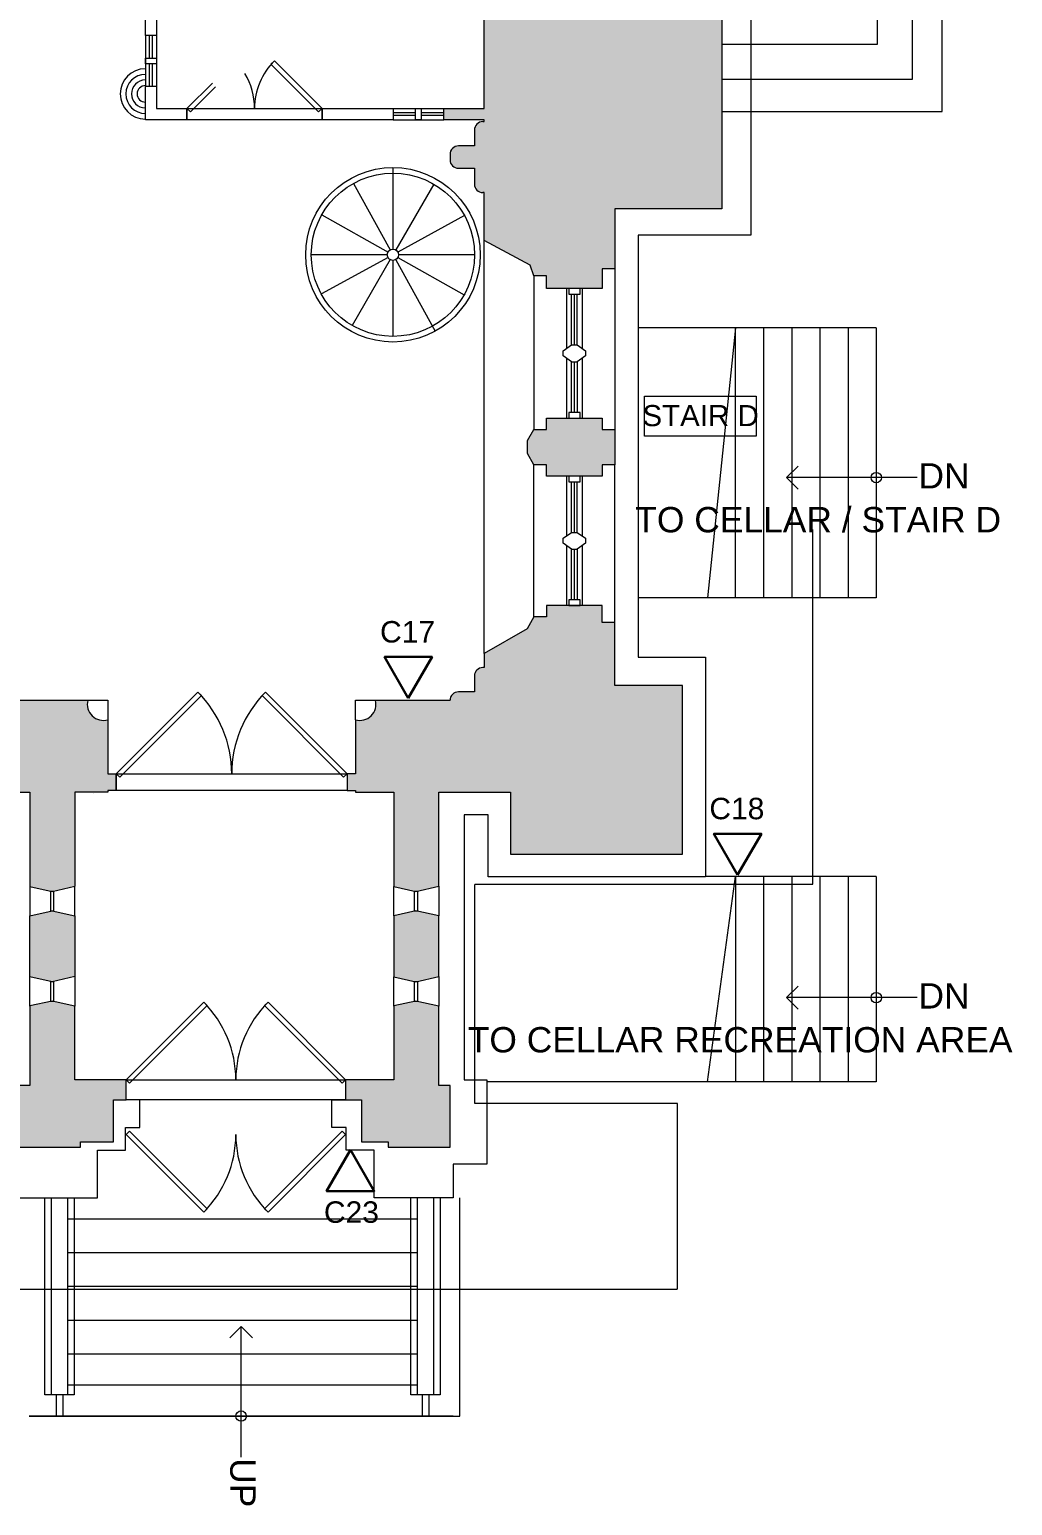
# Model space of a CAD drawing. Header units: inches. Extents: x 891 to 14187, y -1169 to 3232.
# Drawn here: x 6831 to 7180, y 1426 to 1951 of the extents above; entities that cross this region are included whole.
import ezdxf

# ---------------------------------------------------------------- set-up
doc = ezdxf.new("R2010")
doc.units = ezdxf.units.IN
doc.header["$MEASUREMENT"] = 0
for name, pattern in [('Hidden', [0.28125, 0.1875, -0.09375]), ('IMPORT-IMPORT-CENTER2', [1.125, 0.75, -0.125, 0.125, -0.125]), ('IMPORT-IMPORT-HIDDEN2', [0.1875, 0.125, -0.0625])]:
    doc.linetypes.add(name, pattern=pattern)
doc.layers.add('_DROPS_IDFS', color=7, linetype='Continuous')
for name, color, linetype, lineweight in [('_OPTEC_LAYER', 1, 'Continuous', 30), ('A-DETL', 90, 'Continuous', 9), ('A-DOOR-EXG', 7, 'Continuous', 9), ('A-DOOR-HEAD', 7, 'IMPORT-IMPORT-HIDDEN2', 9), ('A-Grid', 7, 'IMPORT-IMPORT-CENTER2', 9), ('A-Hatch', 7, 'Continuous', 9), ('A-STAIR-EX_G', 7, 'Continuous', 9), ('A-STAIR-TAG', 7, 'Continuous', 9), ('EX-EXT-CORE', 7, 'Continuous', 9), ('EX-Windows', 7, 'Continuous', 9), ('MUC-LOW_WALL', 7, 'Continuous', 9), ('MUC-Text', 7, 'Continuous', 9), ('SPEAKER', 10, 'Continuous', 20)]:
    doc.layers.add(name, color=color, linetype=linetype, lineweight=lineweight)
doc.styles.add('Arial', font='arial.ttf', dxfattribs={"height": 7.623})
doc.styles.add('Arial_1', font='arial.ttf', dxfattribs={"height": 7.5})
doc.styles.add('Arial_2', font='arial.ttf', dxfattribs={"height": 4.5})

msp = doc.modelspace()

# ---------------------------------------------------------------- hatches: boundary and pattern name
at = {"layer": 'A-Hatch'}
h = msp.add_hatch(color=9, dxfattribs=at)
h.paths.add_polyline_path([(7015, 1858.63), (7034.71, 1858.63), (7034.71, 1865.63), (7039.21, 1865.63), (7039.21, 1887.04), (7077.21, 1887.04), (7077.21, 1968.04), (7037.21, 1968.04), (7037.21, 1971.38), (7027.88, 1971.38), (7027.88, 1970.4), (6992.79, 1964.21), (6992.79, 1922.66), (6978.44, 1922.66), (6978.44, 1918.66), (6992.79, 1918.66), (6992.79, 1917.95), (6992.05, 1917.98), (6991.33, 1917.82), (6990.66, 1917.49), (6990.1, 1917.01), (6989.67, 1916.41), (6989.41, 1915.72), (6989.32, 1914.99), (6989.32, 1909.35), (6983.67, 1909.35), (6982.97, 1909.26), (6982.3, 1909.01), (6981.71, 1908.61), (6981.23, 1908.09), (6980.89, 1907.46), (6980.71, 1906.77), (6980.69, 1906.06), (6980.84, 1905.37), (6980.69, 1904.67), (6980.71, 1903.96), (6980.89, 1903.27), (6981.23, 1902.65), (6981.71, 1902.12), (6982.3, 1901.72), (6982.97, 1901.47), (6983.67, 1901.39), (6989.32, 1901.39), (6989.32, 1895.75), (6989.41, 1895.01), (6989.67, 1894.32), (6990.1, 1893.72), (6990.66, 1893.24), (6991.33, 1892.91), (6992.05, 1892.76), (6992.79, 1892.78), (6992.79, 1875.74), (7009.13, 1866.95), (7010.5, 1863.19), (7015, 1863.19)])
h.paths.add_polyline_path([(7037.21, 2008), (7037.21, 2011.04), (7051.21, 2011.04), (7051.21, 2008.04), (7071.21, 2008.04), (7071.21, 2033.04), (7052.21, 2033.04), (7052.21, 2043.04), (7034.21, 2043.04), (7034.21, 2052.04), (7016.21, 2052.04), (7016.21, 2062.04), (7002.79, 2062.04), (7002.79, 2076.85), (6992.79, 2076.85), (6992.79, 2015.17), (7027.88, 2008.98), (7027.88, 2008)])
msp.add_hatch(color=9, dxfattribs=at).paths.add_polyline_path([(7034.71, 1792.04), (7034.71, 1796.04), (7039.21, 1796.04), (7039.21, 1808.63), (7034.71, 1808.63), (7034.71, 1812.63), (7015, 1812.63), (7015, 1808.63), (7010.5, 1808.63), (7008.21, 1804.67), (7008.21, 1800.01), (7010.5, 1796.04), (7015, 1796.04), (7015, 1792.04)])
h = msp.add_hatch(color=9, dxfattribs=at)
h.paths.add_polyline_path([(6827.46, 1553.51), (6849.46, 1553.51), (6849.46, 1555.51), (6861.21, 1555.51), (6861.21, 1570.35), (6865.61, 1570.35), (6865.61, 1577.51), (6847.46, 1577.51), (6847.46, 1603.68), (6839.35, 1605.49), (6831.46, 1603.73), (6831.46, 1575.51), (6827.46, 1575.51)])
h.paths.add_polyline_path([(6980.71, 1553.51), (6980.71, 1575.51), (6976.71, 1575.51), (6976.71, 1603.68), (6968.59, 1605.49), (6960.71, 1603.73), (6960.71, 1577.51), (6943.61, 1577.51), (6943.61, 1570.35), (6949.21, 1570.35), (6949.21, 1555.51), (6958.71, 1555.51), (6958.71, 1553.51)])
h.paths.add_polyline_path([(6839.35, 1612.37), (6847.46, 1614.18), (6847.46, 1635.77), (6839.35, 1637.58), (6831.46, 1635.82), (6831.46, 1614.13)])
h.paths.add_polyline_path([(6968.59, 1612.37), (6976.71, 1614.18), (6976.71, 1635.77), (6968.59, 1637.58), (6960.71, 1635.82), (6960.71, 1614.13)])
h.paths.add_polyline_path([(6968.59, 1644.46), (6976.71, 1646.27), (6976.71, 1679.67), (7002.21, 1679.67), (7002.21, 1657.67), (7063.21, 1657.67), (7063.21, 1717.67), (7039.21, 1717.67), (7039.21, 1740.04), (7034.71, 1740.04), (7034.71, 1746.04), (7015, 1746.04), (7015, 1742.04), (7010.5, 1742.04), (7008.05, 1737.74), (6992.79, 1728.93), (6992.79, 1723.95), (6992.05, 1723.98), (6991.33, 1723.82), (6990.66, 1723.49), (6990.1, 1723.01), (6989.67, 1722.41), (6989.41, 1721.72), (6989.32, 1720.99), (6989.32, 1715.35), (6983.67, 1715.35), (6982.9, 1715.24), (6982.17, 1714.94), (6981.55, 1714.47), (6981.08, 1713.85), (6980.78, 1713.12), (6980.67, 1712.35), (6954.19, 1712.35), (6954.37, 1711.03), (6954.24, 1709.71), (6953.81, 1708.45), (6953.1, 1707.33), (6952.15, 1706.41), (6951.01, 1705.73), (6949.74, 1705.33), (6948.42, 1705.24), (6947.11, 1705.46), (6947.11, 1686.25), (6944.11, 1686.25), (6944.11, 1680.25), (6947.11, 1680.25), (6947.11, 1679.67), (6960.71, 1679.67), (6960.71, 1646.22)])
h.paths.add_polyline_path([(6839.35, 1644.46), (6847.46, 1646.27), (6847.46, 1679.67), (6859.13, 1679.67), (6859.13, 1680.25), (6862.13, 1680.25), (6862.13, 1686.25), (6859.13, 1686.25), (6859.13, 1705.46), (6857.82, 1705.24), (6856.49, 1705.33), (6855.22, 1705.72), (6854.07, 1706.4), (6853.12, 1707.32), (6852.4, 1708.45), (6851.97, 1709.7), (6851.84, 1711.03), (6852.03, 1712.35), (6805.92, 1712.35), (6805.81, 1713.12), (6805.51, 1713.85), (6805.04, 1714.47), (6804.42, 1714.94), (6803.69, 1715.24), (6802.92, 1715.35), (6797.28, 1715.35), (6797.25, 1721.19), (6797.17, 1721.76), (6796.77, 1722.62), (6796.4, 1723.11), (6795.77, 1723.59), (6795.05, 1723.89), (6794.28, 1723.99), (6792.32, 1723.99), (6791.51, 1723.87), (6790.73, 1723.52), (6790.2, 1723.11), (6789.72, 1722.49), (6789.42, 1721.76), (6789.32, 1720.91), (6789.32, 1715.35), (6783.67, 1715.35), (6782.86, 1715.23), (6782.17, 1714.94), (6781.55, 1714.47), (6781.08, 1713.85), (6780.78, 1713.12), (6780.67, 1712.35), (6733.3, 1712.35), (6733.3, 1707.67), (6729.8, 1707.67), (6729.8, 1700.66), (6728.3, 1700.66), (6728.3, 1692.66), (6729.8, 1692.66), (6729.8, 1685.64), (6733.3, 1685.64), (6733.3, 1679.67), (6779.21, 1679.67), (6779.21, 1657.67), (6813.21, 1657.67), (6813.21, 1679.67), (6831.46, 1679.67), (6831.46, 1646.22)])

# ---------------------------------------------------------------- linework, layer by layer
at = {"layer": '_DROPS_IDFS', "color": 1, "lineweight": 30}
for points in [[(6965.86, 1713.14), (6974.3, 1727.76), (6957.42, 1727.76)], [(7082.82, 1650.34), (7091.26, 1664.96), (7074.38, 1664.96)], [(6945.3, 1552.59), (6936.86, 1537.97), (6953.75, 1537.97)]]:
    msp.add_lwpolyline(points, close=True, dxfattribs=at)
at = {"layer": 'A-DETL', "linetype": 'Hidden'}
for p, q in [((7109.49, 1647.06), (7109.49, 1773.06)), ((6989.49, 1569.06), (6989.49, 1647.06)), ((6989.49, 1647.06), (7109.49, 1647.06)), ((7061.49, 1569.06), (6989.49, 1569.06)), ((7061.49, 1503.06), (7061.49, 1569.06)), ((6785.49, 1503.06), (7061.49, 1503.06))]:
    msp.add_line(p, q, dxfattribs=at)
at = {"layer": 'A-DOOR-EXG', "color": 8}
for p, q in [((6917.05, 1938.4), (6918.28, 1939.63)), ((6934.02, 1921.42), (6917.05, 1938.4)), ((6918.28, 1939.63), (6935.25, 1922.66)), ((6896.26, 1931.66), (6887.25, 1922.66)), ((6888.49, 1921.42), (6897.37, 1930.31)), ((6887.25, 1922.66), (6888.49, 1921.42)), ((6935.25, 1922.66), (6934.02, 1921.42)), ((6891.12, 1715.24), (6862.13, 1686.25)), ((6892.36, 1714.01), (6891.12, 1715.24)), ((6913.9, 1714.01), (6915.14, 1715.24)), ((6915.14, 1715.24), (6944.13, 1686.25)), ((6863.36, 1685.01), (6892.36, 1714.01)), ((6942.89, 1685.01), (6913.9, 1714.01)), ((6862.13, 1686.25), (6863.36, 1685.01)), ((6944.13, 1686.25), (6942.89, 1685.01)), ((6893.18, 1605.09), (6865.61, 1577.51)), ((6894.42, 1603.85), (6893.18, 1605.09)), ((6914.79, 1603.85), (6916.03, 1605.09)), ((6916.03, 1605.09), (6943.61, 1577.51)), ((6866.85, 1576.28), (6894.42, 1603.85)), ((6942.37, 1576.28), (6914.79, 1603.85)), ((6865.61, 1577.51), (6866.85, 1576.28)), ((6943.61, 1577.51), (6942.37, 1576.28)), ((6865.61, 1558.04), (6866.85, 1559.27)), ((6893.18, 1530.46), (6865.61, 1558.04)), ((6866.85, 1559.27), (6894.42, 1531.7)), ((6942.37, 1559.27), (6914.79, 1531.7)), ((6916.03, 1530.46), (6943.61, 1558.04)), ((6943.61, 1558.04), (6942.37, 1559.27)), ((6894.42, 1531.7), (6893.18, 1530.46)), ((6914.79, 1531.7), (6916.03, 1530.46))]:
    msp.add_line(p, q, dxfattribs=at)
for centre, radius, start, end in [((6935.25, 1922.66), 24, 135, 180), ((6887.25, 1922.66), 24, 0, 31.1578), ((6862.13, 1686.25), 41, 0, 45), ((6944.13, 1686.25), 41, 135, 180), ((6865.61, 1577.51), 39, 0, 45), ((6943.61, 1577.51), 39, 135, 180), ((6865.61, 1558.04), 39, 315, 0), ((6943.61, 1558.04), 39, 180, 225)]:
    msp.add_arc(centre, radius, start, end, dxfattribs=at)
at = {"layer": 'A-DOOR-HEAD', "color": 8, "linetype": 'Continuous'}
for p, q in [((6887.25, 1922.66), (6935.25, 1922.66)), ((6887.25, 1918.66), (6887.25, 1922.66)), ((6935.25, 1922.66), (6935.25, 1918.66)), ((6935.25, 1918.66), (6887.25, 1918.66)), ((6862.13, 1686.25), (6944.11, 1686.25)), ((6862.13, 1680.25), (6862.13, 1686.25)), ((6944.11, 1686.25), (6944.11, 1680.25)), ((6944.11, 1680.25), (6862.13, 1680.25)), ((6865.61, 1577.51), (6943.61, 1577.51)), ((6865.61, 1570.35), (6865.61, 1577.51)), ((6943.61, 1577.51), (6943.61, 1570.35)), ((6943.61, 1570.35), (6865.61, 1570.35))]:
    msp.add_line(p, q, dxfattribs=at)
at = {"layer": 'A-Grid', "color": 8, "linetype": 'Continuous'}
for p, q in [((7132.07, 1844.73), (7047.46, 1844.73)), ((7132.07, 1748.73), (7047.46, 1748.73)), ((7132.07, 1649.73), (7071.46, 1649.73)), ((7132.07, 1576.73), (6993.75, 1576.73)), ((6984.18, 1458.01), (6984.18, 1535.51))]:
    msp.add_line(p, q, dxfattribs=at)
at = {"layer": 'A-STAIR-EX_G', "color": 8}
for p, q in [((7155.46, 1921.54), (7155.46, 2338.82)), ((7144.96, 1933.04), (7144.96, 2327.32)), ((7132.46, 1945.54), (7132.46, 2314.82)), ((7077.21, 1945.54), (7132.46, 1945.54)), ((7077.21, 1933.04), (7144.96, 1933.04)), ((7077.21, 1921.54), (7155.46, 1921.54)), ((6960.41, 1901.67), (6960.41, 1872.67)), ((6946.37, 1896.04), (6959.45, 1872.42)), ((6974.87, 1895.82), (6961.41, 1872.41)), ((6935.13, 1884.87), (6958.67, 1871.65)), ((6985.85, 1884.6), (6962.17, 1871.63)), ((6958.41, 1870.67), (6931.41, 1870.67)), ((6958.66, 1869.71), (6934.98, 1856.75)), ((6959.42, 1868.94), (6945.96, 1845.53)), ((6960.41, 1868.67), (6960.41, 1841.67)), ((6961.38, 1868.92), (6975.43, 1843.55)), ((6962.16, 1869.7), (6985.7, 1856.48)), ((6989.41, 1870.67), (6962.41, 1870.67)), ((7082.07, 1844.73), (7072.07, 1748.73)), ((7082.07, 1748.73), (7082.07, 1844.73)), ((7092.07, 1844.73), (7092.07, 1748.73)), ((7102.07, 1844.73), (7102.07, 1748.73)), ((7112.07, 1844.73), (7112.07, 1748.73)), ((7122.07, 1844.73), (7122.07, 1748.73)), ((7132.07, 1844.73), (7132.07, 1748.73)), ((7072.07, 1576.73), (7082.07, 1649.73)), ((7082.07, 1649.73), (7082.07, 1576.73)), ((7092.07, 1649.73), (7092.07, 1576.73)), ((7102.07, 1649.73), (7102.07, 1576.73)), ((7112.07, 1649.73), (7112.07, 1576.73)), ((7122.07, 1649.73), (7122.07, 1576.73)), ((7132.07, 1649.73), (7132.07, 1576.73)), ((6836.79, 1465.61), (6836.79, 1535.51)), ((6839.18, 1465.61), (6839.18, 1535.51)), ((6844.79, 1535.51), (6844.79, 1465.61)), ((6847.18, 1535.51), (6847.18, 1465.61)), ((6966.79, 1465.61), (6966.79, 1535.51)), ((6969.18, 1465.61), (6969.18, 1535.51)), ((6974.79, 1535.51), (6974.79, 1465.61)), ((6977.18, 1535.51), (6977.18, 1465.61)), ((6966.79, 1528.01), (6844.79, 1528.01)), ((6969.18, 1528.01), (6847.18, 1528.01)), ((6966.79, 1516.01), (6844.79, 1516.01)), ((6969.18, 1516.01), (6847.18, 1516.01)), ((6966.79, 1504.01), (6844.79, 1504.01)), ((6969.18, 1504.01), (6847.18, 1504.01)), ((6966.79, 1492.01), (6844.79, 1492.01)), ((6969.18, 1492.01), (6847.18, 1492.01)), ((6966.79, 1480.01), (6844.79, 1480.01)), ((6969.18, 1480.01), (6847.18, 1480.01)), ((6966.79, 1469.01), (6844.79, 1469.01)), ((6969.18, 1469.01), (6847.18, 1469.01)), ((6844.79, 1465.61), (6836.79, 1465.61)), ((6847.18, 1465.61), (6839.18, 1465.61)), ((6840.79, 1465.61), (6840.79, 1458.01)), ((6843.18, 1465.61), (6843.18, 1458.01)), ((6974.79, 1465.61), (6966.79, 1465.61)), ((6977.18, 1465.61), (6969.18, 1465.61)), ((6970.79, 1465.61), (6970.79, 1458.01)), ((6973.18, 1465.61), (6973.18, 1458.01)), ((6981.79, 1458.01), (6831.2, 1458.01)), ((6831.2, 1458.01), (6984.18, 1458.01))]:
    msp.add_line(p, q, dxfattribs=at)
for radius in [31, 29, 2]:
    msp.add_circle((6960.41, 1870.67), radius, dxfattribs=at)
at = {"layer": 'A-STAIR-TAG', "color": 8, "flags": 128}
msp.add_lwpolyline([(7049.79, 1820.41), (7089.47, 1820.41), (7089.47, 1806.19), (7049.79, 1806.19)], close=True, dxfattribs=at)
at = {"layer": 'EX-EXT-CORE', "color": 8}
for p, q in [((6805.92, 1712.35), (6852.03, 1712.35)), ((6954.19, 1712.35), (6980.67, 1712.35)), ((6853.88, 1679.34), (6853.88, 1679.34)), ((6847.46, 1635.77), (6847.46, 1614.18))]:
    msp.add_line(p, q, dxfattribs=at)
at = {"layer": 'EX-EXT-CORE', "color": 8, "flags": 128}
for points in [[(6876.47, 1973.57), (6876.47, 1948.54), (6872.47, 1948.54), (6872.47, 1973.57)], [(6872.47, 1940.54), (6876.47, 1940.54), (6876.47, 1938.54), (6872.47, 1938.54)], [(6876.47, 1930.54), (6876.47, 1922.66), (6887.25, 1922.66), (6887.25, 1918.66), (6872.47, 1918.66), (6872.47, 1930.54)], [(6960.44, 1918.66), (6935.25, 1918.66), (6935.25, 1922.66), (6960.44, 1922.66)], [(6970.44, 1918.66), (6968.44, 1918.66), (6968.44, 1922.66), (6970.44, 1922.66)], [(7034.71, 1812.63), (7034.71, 1808.63), (7039.21, 1808.63), (7039.21, 1796.04), (7034.71, 1796.04), (7034.71, 1792.04), (7015, 1792.04), (7015, 1796.04), (7010.5, 1796.04), (7008.21, 1800.01), (7008.21, 1804.67), (7010.5, 1808.63), (7015, 1808.63), (7015, 1812.63)], [(6968.59, 1612.37), (6976.71, 1614.18), (6976.71, 1635.77), (6968.59, 1637.58), (6960.71, 1635.82), (6960.71, 1614.13)], [(6943.61, 1577.51), (6943.61, 1570.35), (6949.21, 1570.35), (6949.21, 1555.51), (6958.71, 1555.51), (6958.71, 1553.51), (6980.71, 1553.51), (6980.71, 1575.51), (6976.71, 1575.51), (6976.71, 1603.68), (6968.59, 1605.49), (6960.71, 1603.73), (6960.71, 1577.51)]]:
    msp.add_lwpolyline(points, close=True, dxfattribs=at)
for points in [[(6992.32, 1917.99), (6992.79, 1917.99), (6992.79, 1918.66), (6978.44, 1918.66), (6978.44, 1922.66), (6992.79, 1922.66), (6992.79, 1964.21), (7027.88, 1970.4), (7027.88, 1971.38), (7037.21, 1971.38), (7037.21, 1968.04), (7077.21, 1968.04), (7077.21, 1887.04), (7039.21, 1887.04), (7039.21, 1865.63), (7034.71, 1865.63), (7034.71, 1858.63), (7015, 1858.63), (7015, 1863.19), (7010.5, 1863.19), (7009.13, 1866.95), (6992.79, 1875.74), (6992.79, 1892.75), (6992.32, 1892.75)], [(6989.32, 1914.99), (6989.32, 1909.35), (6983.67, 1909.35)], [(6980.67, 1906.35), (6980.67, 1905.37), (6980.67, 1904.39)], [(6983.67, 1901.39), (6989.32, 1901.39), (6989.32, 1895.75)], [(6947.11, 1705.46), (6947.11, 1686.25), (6944.11, 1686.25), (6944.11, 1680.25), (6947.11, 1680.25), (6947.11, 1679.67), (6960.71, 1679.67), (6960.71, 1646.22), (6968.59, 1644.46), (6976.71, 1646.27), (6976.71, 1679.67), (7002.21, 1679.67), (7002.21, 1657.67), (7063.21, 1657.67), (7063.21, 1717.67), (7039.21, 1717.67), (7039.21, 1740.04), (7034.71, 1740.04), (7034.71, 1746.04), (7015, 1746.04), (7015, 1742.04), (7010.5, 1742.04), (7008.05, 1737.74), (6992.79, 1728.93), (6992.79, 1723.99), (6992.32, 1723.99)], [(6989.32, 1720.99), (6989.32, 1715.35), (6983.67, 1715.35)], [(6780.67, 1712.35), (6733.3, 1712.35), (6733.3, 1707.67), (6729.8, 1707.67), (6729.8, 1700.66), (6728.3, 1700.66), (6728.3, 1692.66), (6729.8, 1692.66), (6729.8, 1685.64), (6733.3, 1685.64), (6733.3, 1679.67), (6779.21, 1679.67), (6779.21, 1657.67), (6813.21, 1657.67), (6813.21, 1679.67), (6831.46, 1679.67), (6831.46, 1646.22), (6839.35, 1644.46), (6847.46, 1646.27)], [(6859.13, 1705.46), (6859.13, 1686.25), (6862.13, 1686.25), (6862.13, 1680.25), (6859.13, 1680.25), (6859.13, 1679.67), (6847.46, 1679.67), (6847.46, 1646.27)], [(6847.46, 1614.18), (6839.35, 1612.37), (6831.46, 1614.13), (6831.46, 1635.82), (6839.35, 1637.58), (6847.46, 1635.77)], [(6847.46, 1603.68), (6839.35, 1605.49), (6831.46, 1603.73), (6831.46, 1575.51), (6827.46, 1575.51), (6827.46, 1553.51), (6849.46, 1553.51), (6849.46, 1555.51), (6861.21, 1555.51), (6861.21, 1570.35), (6865.61, 1570.35), (6865.61, 1577.51), (6847.46, 1577.51), (6847.46, 1603.68)]]:
    msp.add_lwpolyline(points, dxfattribs=at)
at = {"layer": 'EX-EXT-CORE', "color": 8}
for centre, radius, start, end in [((6992.32, 1914.99), 3, 90, 180), ((6983.67, 1906.35), 3, 90, 180), ((6983.67, 1904.39), 3, 180, 270), ((6992.32, 1895.75), 3, 180, 270), ((6992.32, 1720.99), 3, 90, 180), ((6983.67, 1712.35), 3, 90, 180), ((6857.52, 1710.91), 5.68, 165.3821, 286.4227), ((6948.69, 1710.91), 5.68, 253.7959, 14.6179)]:
    msp.add_arc(centre, radius, start, end, dxfattribs=at)
at = {"layer": 'EX-Windows', "color": 8}
for p, q in [((6873.97, 1940.54), (6873.97, 1948.54)), ((6874.97, 1940.54), (6874.97, 1948.54)), ((6873.97, 1930.54), (6873.97, 1938.54)), ((6874.97, 1930.54), (6874.97, 1938.54)), ((6968.44, 1921.16), (6960.44, 1921.16)), ((6968.44, 1920.16), (6960.44, 1920.16)), ((6978.44, 1921.16), (6970.44, 1921.16)), ((6978.44, 1920.16), (6970.44, 1920.16)), ((7022.85, 1858.63), (7022.85, 1856.63)), ((7026.85, 1858.63), (7022.85, 1858.63)), ((7026.85, 1856.63), (7026.85, 1858.63)), ((7022.85, 1856.63), (7026.85, 1856.63)), ((7023.85, 1838.63), (7023.85, 1856.63)), ((7024.85, 1838.63), (7024.85, 1856.63)), ((7025.85, 1838.63), (7025.85, 1856.63)), ((7020.85, 1836.53), (7023.85, 1838.63)), ((7020.85, 1834.73), (7020.85, 1836.53)), ((7023.85, 1838.63), (7025.85, 1838.63)), ((7025.85, 1838.63), (7028.85, 1836.53)), ((7028.85, 1836.53), (7028.85, 1834.73)), ((7023.85, 1832.63), (7020.85, 1834.73)), ((7023.85, 1814.63), (7023.85, 1832.63)), ((7023.85, 1832.63), (7025.85, 1832.63)), ((7024.85, 1814.63), (7024.85, 1832.63)), ((7028.85, 1834.73), (7025.85, 1832.63)), ((7025.85, 1832.63), (7025.85, 1814.63)), ((7022.85, 1814.63), (7022.85, 1812.63)), ((7026.85, 1814.63), (7022.85, 1814.63)), ((7022.85, 1812.63), (7026.85, 1812.63)), ((7026.85, 1812.63), (7026.85, 1814.63)), ((7022.85, 1792.04), (7022.85, 1790.04)), ((7026.85, 1792.04), (7022.85, 1792.04)), ((7022.85, 1790.04), (7026.85, 1790.04)), ((7023.85, 1772.04), (7023.85, 1790.04)), ((7024.85, 1772.04), (7024.85, 1790.04)), ((7025.85, 1772.04), (7025.85, 1790.04)), ((7026.85, 1790.04), (7026.85, 1792.04)), ((7020.85, 1769.94), (7023.85, 1772.04)), ((7020.85, 1768.14), (7020.85, 1769.94)), ((7023.85, 1766.04), (7020.85, 1768.14)), ((7023.85, 1772.04), (7025.85, 1772.04)), ((7025.85, 1772.04), (7028.85, 1769.94)), ((7028.85, 1768.14), (7025.85, 1766.04)), ((7028.85, 1769.94), (7028.85, 1768.14)), ((7023.85, 1748.04), (7023.85, 1766.04)), ((7023.85, 1766.04), (7025.85, 1766.04)), ((7024.85, 1748.04), (7024.85, 1766.04)), ((7025.85, 1766.04), (7025.85, 1748.04)), ((7022.85, 1748.04), (7022.85, 1746.04)), ((7026.85, 1748.04), (7022.85, 1748.04)), ((7026.85, 1746.04), (7026.85, 1748.04)), ((7022.85, 1746.04), (7026.85, 1746.04)), ((6838.85, 1637.47), (6838.85, 1644.57)), ((6838.85, 1644.57), (6839.85, 1644.57)), ((6839.85, 1644.57), (6839.85, 1637.47)), ((6968.09, 1637.47), (6968.09, 1644.57)), ((6968.09, 1644.57), (6969.09, 1644.57)), ((6969.09, 1644.57), (6969.09, 1637.47)), ((6839.85, 1637.47), (6838.85, 1637.47)), ((6969.09, 1637.47), (6968.09, 1637.47)), ((6838.85, 1605.38), (6838.85, 1612.48)), ((6838.85, 1612.48), (6839.85, 1612.48)), ((6839.85, 1612.48), (6839.85, 1605.38)), ((6968.09, 1605.38), (6968.09, 1612.48)), ((6968.09, 1612.48), (6969.09, 1612.48)), ((6969.09, 1612.48), (6969.09, 1605.38)), ((6839.85, 1605.38), (6838.85, 1605.38)), ((6969.09, 1605.38), (6968.09, 1605.38))]:
    msp.add_line(p, q, dxfattribs=at)
at = {"layer": 'MUC-LOW_WALL', "color": 8}
for p, q in [((7087.46, 1975.66), (7087.46, 1877.66)), ((6872.47, 1948.54), (6872.47, 1930.54)), ((6876.47, 1948.54), (6876.47, 1930.54)), ((6960.44, 1922.66), (6978.44, 1922.66)), ((6960.44, 1918.66), (6978.44, 1918.66)), ((7087.46, 1877.66), (7047.46, 1877.66)), ((7047.46, 1877.66), (7047.46, 1727.66)), ((6992.79, 1728.93), (6992.79, 1875.74)), ((7010.5, 1863.19), (7010.5, 1808.63)), ((7039.21, 1865.63), (7039.21, 1808.63)), ((7022, 1858.63), (7022, 1837.33)), ((7027.71, 1837.33), (7027.71, 1858.63)), ((7022, 1833.93), (7022, 1812.63)), ((7027.71, 1812.63), (7027.71, 1833.93)), ((7010.5, 1742.04), (7010.5, 1796.04)), ((7039.21, 1740.04), (7039.21, 1796.04)), ((7022, 1792.04), (7022, 1770.74)), ((7027.71, 1770.74), (7027.71, 1792.04)), ((7022, 1767.34), (7022, 1746.04)), ((7027.71, 1746.04), (7027.71, 1767.34)), ((7047.46, 1727.66), (7071.46, 1727.66)), ((7071.46, 1727.66), (7071.46, 1649.66)), ((6852.03, 1712.35), (6859.13, 1712.35)), ((6859.13, 1712.35), (6859.13, 1705.46)), ((6947.11, 1705.46), (6947.11, 1712.35)), ((6947.11, 1712.35), (6954.19, 1712.35)), ((6994.21, 1671.67), (6985.75, 1671.67)), ((6985.75, 1671.67), (6985.75, 1577.51)), ((6994.21, 1649.66), (6994.21, 1671.67)), ((7071.46, 1649.66), (6994.21, 1649.66)), ((6831.46, 1646.22), (6831.46, 1635.82)), ((6847.46, 1635.77), (6847.46, 1646.27)), ((6960.71, 1635.82), (6960.71, 1646.22)), ((6976.71, 1646.27), (6976.71, 1635.77)), ((6831.46, 1603.68), (6831.46, 1614.13)), ((6847.46, 1614.18), (6847.46, 1603.68)), ((6960.71, 1603.68), (6960.71, 1614.13)), ((6976.71, 1614.18), (6976.71, 1603.68)), ((6985.75, 1577.51), (6993.75, 1577.51)), ((6993.75, 1577.51), (6993.75, 1547.51)), ((6870.46, 1570.35), (6865.61, 1570.35)), ((6870.46, 1560.51), (6870.46, 1570.35)), ((6938.75, 1560.51), (6938.75, 1570.35)), ((6938.75, 1570.35), (6943.61, 1570.35)), ((6865.46, 1552.51), (6865.46, 1560.51)), ((6865.46, 1560.51), (6870.46, 1560.51)), ((6943.75, 1560.51), (6938.75, 1560.51)), ((6943.75, 1552.51), (6943.75, 1560.51)), ((6855.46, 1535.51), (6855.46, 1552.51)), ((6855.46, 1552.51), (6865.46, 1552.51)), ((6953.75, 1552.51), (6943.75, 1552.51)), ((6953.75, 1535.51), (6953.75, 1552.51)), ((6993.75, 1547.51), (6981.75, 1547.51)), ((6981.75, 1547.51), (6981.75, 1535.51)), ((6827.46, 1535.51), (6855.46, 1535.51)), ((6981.75, 1535.51), (6953.75, 1535.51))]:
    msp.add_line(p, q, dxfattribs=at)
at = {"layer": 'MUC-Text', "color": 8}
for p, q in [((7100.22, 1791.49), (7104.27, 1787.44)), ((7100.22, 1606.7), (7104.27, 1602.65)), ((6906.49, 1489.86), (6902.44, 1485.81))]:
    msp.add_line(p, q, dxfattribs=at)
for points in [[(7146.65, 1791.49), (7100.22, 1791.49), (7104.27, 1795.54)], [(7146.65, 1606.7), (7100.22, 1606.7), (7104.27, 1610.75)], [(6906.49, 1443.43), (6906.49, 1489.86), (6910.54, 1485.81)]]:
    msp.add_lwpolyline(points, dxfattribs=at)
for centre in [(7132.07, 1791.49), (7132.07, 1606.7), (6906.49, 1458.01)]:
    msp.add_circle(centre, 1.87, dxfattribs=at)
at = {"layer": 'SPEAKER', "color": 3}
for radius in [8.94, 6.94, 4.94, 2.93]:
    msp.add_arc((6872.47, 1927.85), radius, 90, 270, dxfattribs=at)

# ---------------------------------------------------------------- texts
at = {"layer": '_OPTEC_LAYER', "char_height": 7.623, "attachment_point": 1, "style": 'Arial'}
for s, insert in [('C17', (6955.83, 1740.51)), ('C18', (7072.79, 1677.71)), ('C23', (6935.89, 1534.31))]:
    msp.add_mtext_dynamic_manual_height_columns(s, width=35.0255, gutter_width=1, heights=[24.98], dxfattribs=dict(at, insert=insert))
at = {"layer": 'A-STAIR-TAG', "style": 'Arial_1'}
msp.add_text('STAIR D', height=7.5, dxfattribs=at).set_placement((7049.01, 1809.77))
at = {"layer": 'MUC-Text', "style": 'Arial_2'}
for s, p in [('DN', (7147.06, 1787.62)), ('TO CELLAR / STAIR D', (7046.47, 1772.04)), ('DN', (7147.06, 1602.83)), ('TO CELLAR RECREATION AREA', (6986.97, 1587.24))]:
    msp.add_text(s, height=9, dxfattribs=at).set_placement(p)
msp.add_text('UP', height=9, rotation=270, dxfattribs=at).set_placement((6902.62, 1443.04))

doc.saveas('drawing.dxf')
